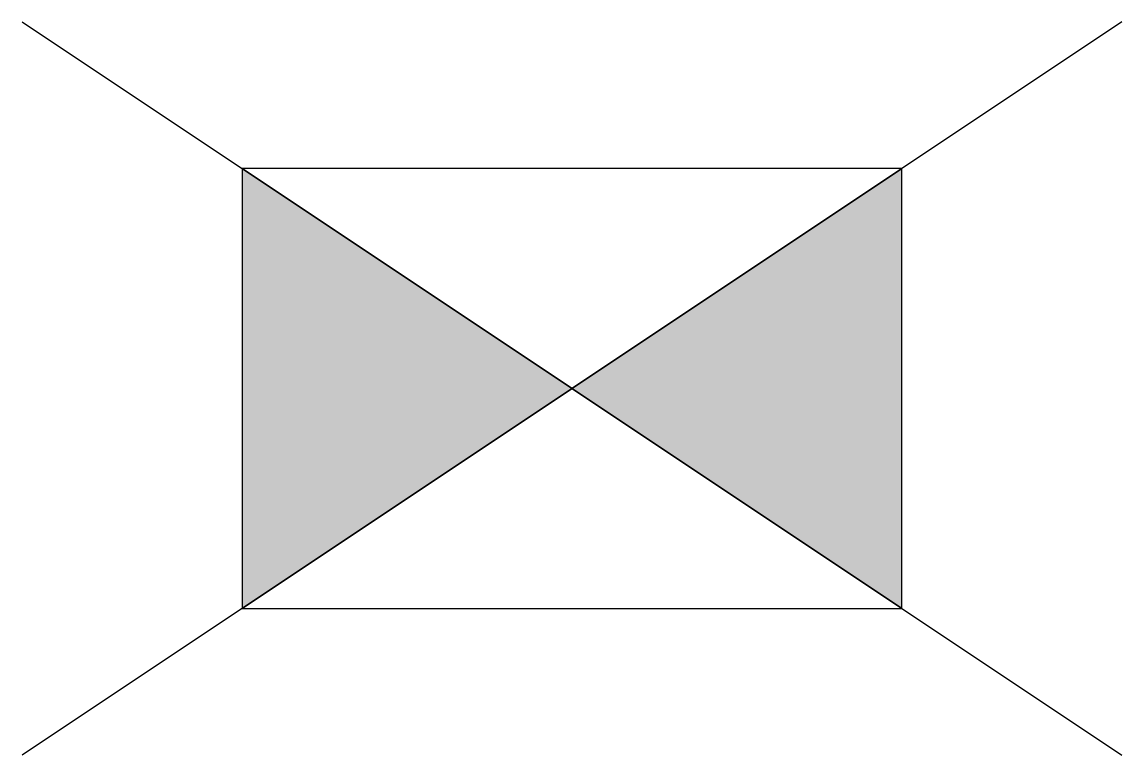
# Model space of a CAD drawing. Extents: x -3 to 0.75, y -0.5 to 2.
import ezdxf

# ---------------------------------------------------------------- set-up
doc = ezdxf.new("R2010")
doc.units = 0
doc.header["$LTSCALE"] = 0.2

msp = doc.modelspace()

# ---------------------------------------------------------------- hatches: boundary and pattern name
h = msp.add_hatch(color=256)
h.paths.add_polyline_path([(-2.25, 1.5), (-2.25, 0), (-1.125, 0.75)])
h.paths.add_polyline_path([(0, 1.5), (-1.125, 0.75), (0, 0)])

# ---------------------------------------------------------------- linework, layer by layer
at = {"ltscale": 0.1}
for p, q in [((-3, 2), (0.75, -0.5)), ((0.75, 2), (-3, -0.5))]:
    msp.add_line(p, q, dxfattribs=at)
for p, q in [((-2.25, 0), (0, 1.5)), ((0, 0), (-2.25, 1.5))]:
    msp.add_line(p, q)
at = {"flags": 128}
msp.add_lwpolyline([(-2.25, 0), (0, 0), (0, 1.5), (-2.25, 1.5)], close=True, dxfattribs=at)

doc.saveas('drawing.dxf')
